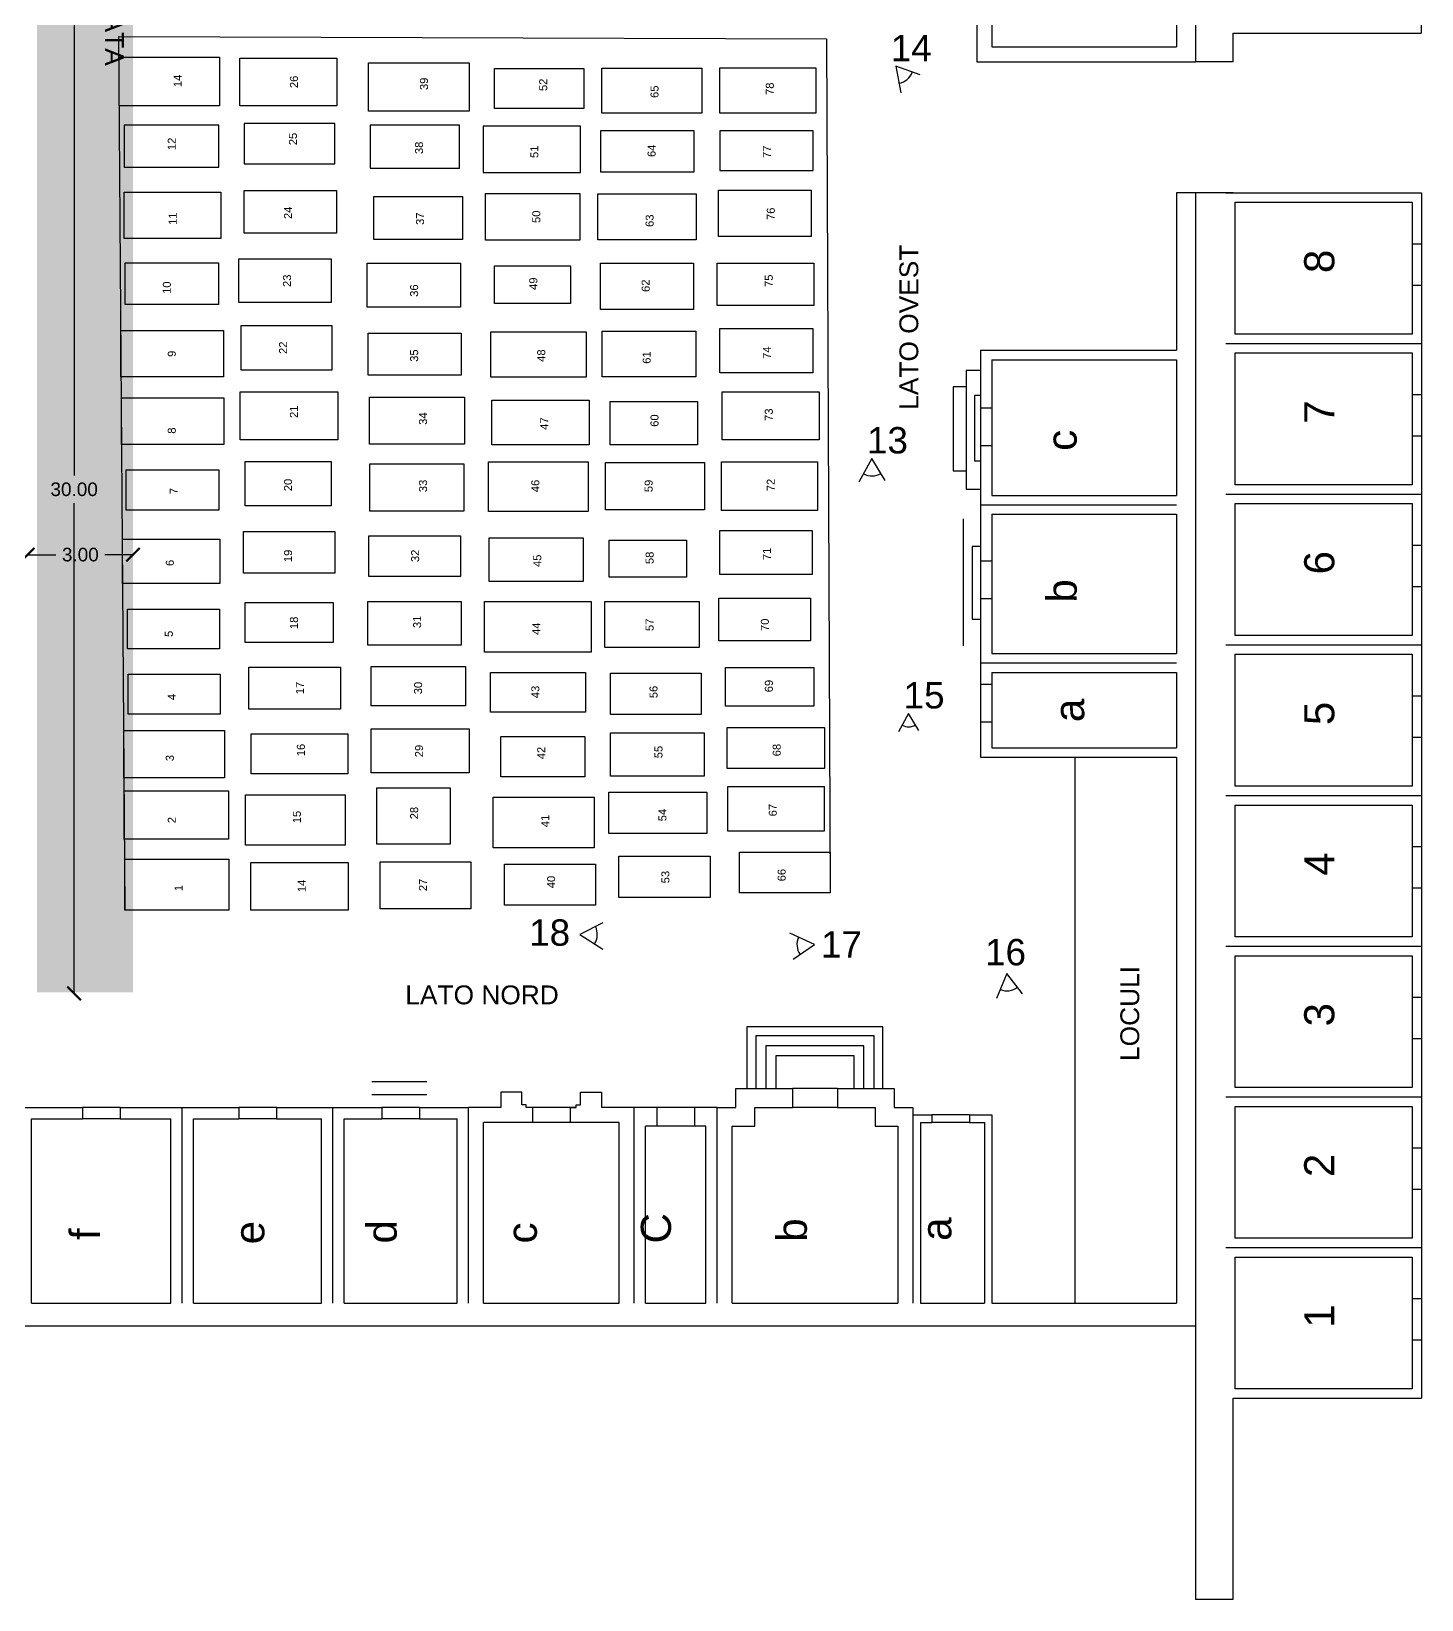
# Model space of a CAD drawing. Header units: millimetres. Extents: x 4085 to 4872, y 1447 to 1654.
# Drawn here: x 4469.14 to 4487.6, y 1606.52 to 1627.34 of the extents above; entities that cross this region are included whole.
import ezdxf

# ---------------------------------------------------------------- set-up
doc = ezdxf.new("R2010")
doc.units = ezdxf.units.MM
for name, color, linetype in [('01', 4, 'Continuous'), ('02', 3, 'Continuous'), ('04', 1, 'Continuous'), ('scritte', 6, 'Continuous')]:
    doc.layers.add(name, color=color, linetype=linetype)
doc.styles.get("Standard").update_dxf_attribs({"font": 'arial.ttf'})
doc.dimstyles.get("Standard").update_dxf_attribs({"dimtxt": 0.18, "dimasz": 0.18, "dimexe": 0.18, "dimexo": 0.0625, "dimgap": 0.09, "dimtad": 0, "dimtih": 1, "dimtoh": 1, "dimdec": 4, "dimzin": 0, "dimdsep": 46, "dimtxsty": 'Standard', "dimcen": 0.09, "dimadec": 0, "dimazin": 0, "dimtfac": 1, "dimtdec": 4, "dimtofl": 0, "dimtmove": 0, "dimatfit": 3, "dimfxl": 1, "dimtolj": 1, "dimtzin": 0, "dimarcsym": 0})

# ---------------------------------------------------------------- blocks, each defined once
blk = doc.blocks.new('WEF')
at = {"layer": 'scritte'}
blk.add_lwpolyline([(4452.904, 1612.57), (4453.137, 1612.694), (4452.901, 1612.839)], dxfattribs=at)
blk.add_arc((4453.137, 1612.694), 0.179, 148.41, 208.0189, dxfattribs=at)
blk = doc.blocks.new('_ArchTick')
at = {"color": 0, "linetype": 'ByBlock', "const_width": 0.15}
blk.add_lwpolyline([(-0.5, -0.5), (0.5, 0.5)], dxfattribs=at)
blk = doc.blocks.new('*D7')
at = {"color": 0, "lineweight": -2, "transparency": 16777216}
for p, q in [((4469.094, 1620.395), (4469.47, 1620.395)), ((4470.492, 1620.395), (4470.117, 1620.395))]:
    blk.add_line(p, q, dxfattribs=at)
at = {"layer": 'Defpoints', "color": 0, "transparency": 16777216}
for p in [(4469.094, 1620.395), (4469.094, 1620.395), (4470.492, 1620.395)]:
    blk.add_point(p, dxfattribs=at)
at = {"color": 0, "lineweight": -2, "transparency": 16777216, "xscale": 0.18, "yscale": 0.18, "zscale": 0.18, "rotation": 180}
blk.add_blockref('_ArchTick', (4469.094, 1620.395), dxfattribs=at)
at = {"color": 0, "lineweight": -2, "transparency": 16777216, "xscale": 0.18, "yscale": 0.18, "zscale": 0.18}
blk.add_blockref('_ArchTick', (4470.492, 1620.395), dxfattribs=at)
at = {"color": 0, "transparency": 16777216, "insert": (4469.793, 1620.395), "char_height": 0.18, "attachment_point": 5}
blk.add_mtext('\\A1;3.00', dxfattribs=at)
blk = doc.blocks.new('*D8')
at = {"color": 0, "lineweight": -2, "transparency": 16777216}
for p, q in [((4469.711, 1627.952), (4469.711, 1621.444)), ((4469.711, 1614.572), (4469.711, 1621.08))]:
    blk.add_line(p, q, dxfattribs=at)
at = {"layer": 'Defpoints', "color": 0, "transparency": 16777216}
for p in [(4469.711, 1627.952), (4469.727, 1627.952), (4469.791, 1614.572)]:
    blk.add_point(p, dxfattribs=at)
at = {"color": 0, "lineweight": -2, "transparency": 16777216, "xscale": 0.18, "yscale": 0.18, "zscale": 0.18}
for p, rotation in [((4469.711, 1627.952), 90), ((4469.711, 1614.572), 270)]:
    blk.add_blockref('_ArchTick', p, dxfattribs=dict(at, rotation=rotation))
at = {"color": 0, "transparency": 16777216, "insert": (4469.711, 1621.262), "char_height": 0.18, "attachment_point": 5}
blk.add_mtext('\\A1;30.00', dxfattribs=at)

msp = doc.modelspace()

# ---------------------------------------------------------------- hatches: boundary and pattern name
h = msp.add_hatch(color=3)
h.dxf.hatch_style = 1
h.set_gradient(color1=(229, 232, 120), color2=(248, 246, 176))
h.paths.add_polyline_path([(4469.2197, 1614.5848), (4470.492, 1614.5848), (4470.492, 1645.3906), (4469.2197, 1645.3906)])

# ---------------------------------------------------------------- linework, layer by layer
at = {"layer": '01'}
for p, q in [((4470.3047, 1627.2742), (4479.7006, 1627.2425)), ((4470.3866, 1615.6918), (4470.3047, 1627.2742)), ((4479.7006, 1627.2425), (4479.7494, 1615.9079)), ((4487.4744, 1624.5224), (4487.4744, 1623.9724)), ((4487.5994, 1624.5224), (4487.5994, 1623.9724)), ((4481.7452, 1622.8386), (4481.5548, 1622.8386)), ((4481.5548, 1622.8386), (4481.5548, 1621.2667)), ((4481.5548, 1622.6234), (4481.3787, 1622.6234)), ((4481.3787, 1622.6234), (4481.3787, 1621.5067)), ((4481.7452, 1622.5087), (4481.6648, 1622.5087)), ((4481.6648, 1622.5087), (4481.6648, 1621.6387)), ((4487.4744, 1622.5224), (4487.4744, 1621.9724)), ((4487.5994, 1622.5224), (4487.5994, 1621.9724)), ((4481.7452, 1622.3423), (4481.7452, 1621.8423)), ((4481.8952, 1622.3423), (4481.8952, 1621.8423)), ((4481.6648, 1621.6387), (4481.7452, 1621.6387)), ((4481.3787, 1621.5067), (4481.5548, 1621.5067)), ((4481.5548, 1621.2667), (4481.7452, 1621.2667)), ((4481.5136, 1620.871), (4481.5136, 1619.1831)), ((4481.7452, 1620.5026), (4481.6318, 1620.5026)), ((4481.6318, 1620.5026), (4481.6318, 1619.5399)), ((4487.4744, 1620.5224), (4487.4744, 1619.9724)), ((4487.5994, 1620.5224), (4487.5994, 1619.9724)), ((4481.7452, 1620.3136), (4481.7452, 1619.8136)), ((4481.8952, 1620.3136), (4481.8952, 1619.8136)), ((4481.6318, 1619.5399), (4481.7452, 1619.5399)), ((4481.7452, 1618.6771), (4481.7452, 1618.1771)), ((4481.8952, 1618.6771), (4481.8952, 1618.1771)), ((4487.4744, 1618.5224), (4487.4744, 1617.9724)), ((4487.5994, 1618.5224), (4487.5994, 1617.9724)), ((4487.4744, 1616.5224), (4487.4744, 1615.9724)), ((4487.5994, 1616.5224), (4487.5994, 1615.9724)), ((4487.4744, 1614.5224), (4487.4744, 1613.9724)), ((4487.5994, 1614.5224), (4487.5994, 1613.9724)), ((4474.3951, 1613.3979), (4473.6621, 1613.3979)), ((4479.8452, 1613.3078), (4479.2452, 1613.3078)), ((4474.3951, 1613.2231), (4473.6621, 1613.2231)), ((4470.3202, 1613.0578), (4469.8202, 1613.0578)), ((4470.3202, 1612.9078), (4469.8202, 1612.9078)), ((4472.3952, 1613.0578), (4471.8952, 1613.0578)), ((4472.3952, 1612.9078), (4471.8952, 1612.9078)), ((4474.2952, 1613.0578), (4473.7952, 1613.0578)), ((4474.2952, 1612.9078), (4473.7952, 1612.9078)), ((4476.2952, 1613.0578), (4475.7952, 1613.0578)), ((4477.9452, 1613.0578), (4477.4452, 1613.0578)), ((4479.8452, 1613.0578), (4479.2452, 1613.0578)), ((4481.5952, 1612.9578), (4481.0952, 1612.9578)), ((4476.2952, 1612.8578), (4475.7952, 1612.8578)), ((4477.9452, 1612.8078), (4477.4452, 1612.8078)), ((4481.5952, 1612.8578), (4481.0952, 1612.8578)), ((4487.4744, 1612.5224), (4487.4744, 1611.9724)), ((4487.5994, 1612.5224), (4487.5994, 1611.9724)), ((4487.4744, 1610.5224), (4487.4744, 1609.9724)), ((4487.5994, 1610.5224), (4487.5994, 1609.9724))]:
    msp.add_line(p, q, dxfattribs=at)
for points in [[(4480.448, 1613.3078), (4480.448, 1614.1274), (4478.6424, 1614.1274), (4478.6424, 1613.3078)], [(4480.3294, 1613.3078), (4480.3294, 1614.0088), (4478.7609, 1614.0088), (4478.7609, 1613.3078)], [(4480.1954, 1613.3078), (4480.1954, 1613.8748), (4478.895, 1613.8748), (4478.895, 1613.3078)], [(4480.0652, 1613.3078), (4480.0652, 1613.7446), (4479.0252, 1613.7446), (4479.0252, 1613.3078)]]:
    msp.add_lwpolyline(points, dxfattribs=at)
at = {"layer": '02'}
for p, q in [((4484.9994, 1623.1974), (4487.5994, 1623.1974)), ((4481.7452, 1621.0578), (4484.3452, 1621.0578)), ((4484.9994, 1621.1974), (4487.5994, 1621.1974)), ((4484.9994, 1619.1974), (4487.5994, 1619.1974)), ((4481.7452, 1618.9578), (4484.3452, 1618.9578)), ((4482.9952, 1617.7078), (4482.9952, 1610.4578)), ((4484.9994, 1617.1974), (4487.5994, 1617.1974)), ((4484.9994, 1615.1974), (4487.5994, 1615.1974)), ((4484.9994, 1613.1974), (4487.5994, 1613.1974)), ((4471.1452, 1610.4578), (4471.1452, 1613.0578)), ((4473.1452, 1610.4578), (4473.1452, 1613.0578)), ((4474.9452, 1610.4578), (4474.9452, 1613.0578)), ((4477.1452, 1610.4578), (4477.1452, 1613.0578)), ((4478.2452, 1610.4578), (4478.2452, 1613.0578)), ((4480.8452, 1612.9578), (4480.8452, 1610.4578)), ((4484.9994, 1611.1974), (4487.5994, 1611.1974))]:
    msp.add_line(p, q, dxfattribs=at)
for points in [[(4470.3067, 1627.0004), (4471.6422, 1627.0004), (4471.6422, 1626.3513), (4470.3067, 1626.3513)], [(4471.9112, 1626.9853), (4473.2004, 1626.9853), (4473.2004, 1626.3513), (4471.9112, 1626.3513)], [(4473.6166, 1626.9244), (4474.9566, 1626.9244), (4474.9566, 1626.2802), (4473.6166, 1626.2802)], [(4475.2916, 1626.8483), (4476.4793, 1626.8483), (4476.4793, 1626.3158), (4475.2916, 1626.3158)], [(4476.7179, 1626.8534), (4478.0426, 1626.8534), (4478.0426, 1626.2549), (4476.7179, 1626.2549)], [(4478.2812, 1626.8585), (4479.5552, 1626.8585), (4479.5552, 1626.2549), (4478.2812, 1626.2549)], [(4471.632, 1626.0976), (4470.3732, 1626.0976), (4470.3732, 1625.5397), (4471.632, 1625.5397)], [(4473.17, 1626.1179), (4471.967, 1626.1179), (4471.967, 1625.5853), (4473.17, 1625.5853)], [(4474.8246, 1626.0976), (4473.642, 1626.0976), (4473.642, 1625.5245), (4474.8246, 1625.5245)], [(4476.4336, 1626.0824), (4475.1393, 1626.0824), (4475.1393, 1625.4687), (4476.4336, 1625.4687)], [(4477.9411, 1626.0216), (4476.6976, 1626.0216), (4476.6976, 1625.4788), (4477.9411, 1625.4788)], [(4479.5196, 1626.0216), (4478.2812, 1626.0216), (4478.2812, 1625.494), (4479.5196, 1625.494)], [(4470.3731, 1625.2087), (4471.6573, 1625.2087), (4471.6573, 1624.5899), (4470.3731, 1624.5899)], [(4471.9669, 1625.229), (4473.1952, 1625.229), (4473.1952, 1624.6609), (4471.9669, 1624.6609)], [(4475.1702, 1625.1884), (4476.4239, 1625.1884), (4476.4239, 1624.5696), (4475.1702, 1624.5696)], [(4476.6625, 1625.1834), (4477.9669, 1625.1834), (4477.9669, 1624.5747), (4476.6625, 1624.5747)], [(4478.2664, 1625.2341), (4479.4947, 1625.2341), (4479.4947, 1624.6203), (4478.2664, 1624.6203)], [(4473.6875, 1625.1479), (4474.8651, 1625.1479), (4474.8651, 1624.5798), (4473.6875, 1624.5798)], [(4470.3881, 1624.27), (4471.6266, 1624.27), (4471.6266, 1623.7171), (4470.3881, 1623.7171)], [(4471.8956, 1624.3207), (4473.1239, 1624.3207), (4473.1239, 1623.7425), (4471.8956, 1623.7425)], [(4473.6018, 1624.2653), (4474.8403, 1624.2653), (4474.8403, 1623.682), (4473.6018, 1623.682)], [(4475.292, 1624.2298), (4476.3021, 1624.2298), (4476.3021, 1623.7276), (4475.292, 1623.7276)], [(4476.698, 1624.2653), (4477.9314, 1624.2653), (4477.9314, 1623.6515), (4476.698, 1623.6515)], [(4478.2461, 1624.2653), (4479.5302, 1624.2653), (4479.5302, 1623.7023), (4478.2461, 1623.7023)], [(4470.3323, 1623.3702), (4471.6926, 1623.3702), (4471.6926, 1622.7564), (4470.3323, 1622.7564)], [(4471.9261, 1623.4361), (4473.1341, 1623.4361), (4473.1341, 1622.8426), (4471.9261, 1622.8426)], [(4473.6163, 1623.3346), (4474.8497, 1623.3346), (4474.8497, 1622.7767), (4473.6163, 1622.7767)], [(4475.2405, 1623.3549), (4476.5095, 1623.3549), (4476.5095, 1622.7513), (4475.2405, 1622.7513)], [(4476.7227, 1623.36), (4477.9662, 1623.36), (4477.9662, 1622.7564), (4476.7227, 1622.7564)], [(4478.2821, 1623.3955), (4479.5155, 1623.3955), (4479.5155, 1622.8071), (4478.2821, 1622.8071)], [(4470.3386, 1622.4768), (4471.6976, 1622.4768), (4471.6976, 1621.858), (4470.3386, 1621.858)], [(4471.9158, 1622.5579), (4473.2101, 1622.5579), (4473.2101, 1621.9188), (4471.9158, 1621.9188)], [(4473.6327, 1622.4875), (4474.8915, 1622.4875), (4474.8915, 1621.8636), (4473.6327, 1621.8636)], [(4478.3125, 1622.5585), (4479.6017, 1622.5585), (4479.6017, 1621.9194), (4478.3125, 1621.9194)], [(4475.257, 1622.447), (4476.5462, 1622.447), (4476.5462, 1621.8535), (4475.257, 1621.8535)], [(4476.8253, 1622.4267), (4477.9877, 1622.4267), (4477.9877, 1621.8535), (4476.8253, 1621.8535)], [(4471.9819, 1621.6324), (4473.1239, 1621.6324), (4473.1239, 1621.044), (4471.9819, 1621.044)], [(4475.21, 1621.6273), (4476.5348, 1621.6273), (4476.5348, 1620.9679), (4475.21, 1620.9679)], [(4478.307, 1621.6274), (4479.581, 1621.6274), (4479.581, 1620.9832), (4478.307, 1620.9832)], [(4470.4033, 1621.5208), (4471.6317, 1621.5208), (4471.6317, 1620.9882), (4470.4033, 1620.9882)], [(4473.6366, 1621.602), (4474.8852, 1621.602), (4474.8852, 1620.973), (4473.6366, 1620.973)], [(4476.764, 1621.6173), (4478.0786, 1621.6173), (4478.0786, 1620.9883), (4476.764, 1620.9883)], [(4470.3519, 1620.6019), (4471.6468, 1620.6019), (4471.6468, 1620.0139), (4470.3519, 1620.0139)], [(4471.9573, 1620.7042), (4473.1704, 1620.7042), (4473.1704, 1620.1514), (4471.9573, 1620.1514)], [(4473.6221, 1620.6434), (4474.8403, 1620.6434), (4474.8403, 1620.1057), (4473.6221, 1620.1057)], [(4475.221, 1620.618), (4476.4696, 1620.618), (4476.4696, 1620.0398), (4475.221, 1620.0398)], [(4476.8148, 1620.5876), (4477.84, 1620.5876), (4477.84, 1620.0956), (4476.8148, 1620.0956)], [(4478.2816, 1620.7144), (4479.5099, 1620.7144), (4479.5099, 1620.1311), (4478.2816, 1620.1311)], [(4471.9818, 1619.7602), (4473.1492, 1619.7602), (4473.1492, 1619.2276), (4471.9818, 1619.2276)], [(4473.6111, 1619.7755), (4474.8495, 1619.7755), (4474.8495, 1619.1921), (4473.6111, 1619.1921)], [(4475.1601, 1619.7739), (4476.5763, 1619.7739), (4476.5763, 1619.0993), (4475.1601, 1619.0993)], [(4476.7539, 1619.7739), (4478.0076, 1619.7739), (4478.0076, 1619.1652), (4476.7539, 1619.1652)], [(4478.2715, 1619.8195), (4479.4846, 1619.8195), (4479.4846, 1619.2514), (4478.2715, 1619.2514)], [(4470.4185, 1619.674), (4471.6417, 1619.674), (4471.6417, 1619.1465), (4470.4185, 1619.1465)], [(4470.4283, 1618.8092), (4471.6515, 1618.8092), (4471.6515, 1618.2766), (4470.4283, 1618.2766)], [(4472.0284, 1618.9014), (4473.2466, 1618.9014), (4473.2466, 1618.3435), (4472.0284, 1618.3435)], [(4473.6527, 1618.9116), (4474.9064, 1618.9116), (4474.9064, 1618.3891), (4473.6527, 1618.3891)], [(4475.2363, 1618.8304), (4476.5001, 1618.8304), (4476.5001, 1618.3029), (4475.2363, 1618.3029)], [(4476.83, 1618.8203), (4478.033, 1618.8203), (4478.033, 1618.2725), (4476.83, 1618.2725)], [(4478.3578, 1618.8964), (4479.5303, 1618.8964), (4479.5303, 1618.3841), (4478.3578, 1618.3841)], [(4478.3781, 1618.1), (4479.6724, 1618.1), (4479.6724, 1617.5573), (4478.3781, 1617.5573)], [(4470.3698, 1618.0625), (4471.7074, 1618.0625), (4471.7074, 1617.4334), (4470.3698, 1617.4334)], [(4472.0589, 1618.0189), (4473.343, 1618.0189), (4473.343, 1617.4863), (4472.0589, 1617.4863)], [(4473.6527, 1618.0848), (4474.9571, 1618.0848), (4474.9571, 1617.5015), (4473.6527, 1617.5015)], [(4475.3733, 1617.9834), (4476.49, 1617.9834), (4476.49, 1617.4457), (4475.3733, 1617.4457)], [(4476.83, 1618.029), (4478.0736, 1618.029), (4478.0736, 1617.4558), (4476.83, 1617.4558)], [(4470.3755, 1617.2609), (4471.7582, 1617.2609), (4471.7582, 1616.6168), (4470.3755, 1616.6168)], [(4473.7286, 1617.3016), (4474.7031, 1617.3016), (4474.7031, 1616.5509), (4473.7286, 1616.5509)], [(4478.3883, 1617.3189), (4479.6674, 1617.3189), (4479.6674, 1616.7254), (4478.3883, 1616.7254)], [(4471.9876, 1617.2052), (4473.3073, 1617.2052), (4473.3073, 1616.5407), (4471.9876, 1616.5407)], [(4475.2716, 1617.1748), (4476.6166, 1617.1748), (4476.6166, 1616.5052), (4475.2716, 1616.5052)], [(4476.8095, 1617.2407), (4478.1089, 1617.2407), (4478.1089, 1616.6929), (4476.8095, 1616.6929)], [(4478.5454, 1616.4443), (4479.7494, 1616.4443), (4479.7494, 1615.9069), (4478.5454, 1615.9069)], [(4470.3819, 1616.353), (4471.7633, 1616.353), (4471.7633, 1615.6784), (4470.3819, 1615.6784)], [(4472.0587, 1616.3074), (4473.3479, 1616.3074), (4473.3479, 1615.6784), (4472.0587, 1615.6784)], [(4473.7742, 1616.3175), (4474.9772, 1616.3175), (4474.9772, 1615.6936), (4473.7742, 1615.6936)], [(4475.4238, 1616.2871), (4476.6319, 1616.2871), (4476.6319, 1615.7444), (4475.4238, 1615.7444)], [(4476.9415, 1616.3936), (4478.1546, 1616.3936), (4478.1546, 1615.8458), (4476.9415, 1615.8458)]]:
    msp.add_lwpolyline(points, close=True, dxfattribs=at)
at = {"layer": '04'}
for p, q in [((4484.5952, 1649.6934), (4484.5952, 1626.9358)), ((4481.8952, 1629.1858), (4481.8952, 1627.1358)), ((4484.3452, 1629.1858), (4484.3452, 1627.1358)), ((4487.5952, 1628.0934), (4487.5952, 1627.3184)), ((4481.6952, 1627.8011), (4481.6952, 1626.9358)), ((4485.0952, 1626.9358), (4485.0952, 1627.3184)), ((4485.0952, 1627.3184), (4487.5952, 1627.3184)), ((4481.8952, 1627.1358), (4484.3452, 1627.1358)), ((4481.6952, 1626.9358), (4484.5952, 1626.9358)), ((4485.0952, 1626.9358), (4484.5952, 1626.9358)), ((4484.3452, 1625.1974), (4484.3452, 1623.1078)), ((4485.0994, 1625.1974), (4484.3452, 1625.1974)), ((4484.5952, 1625.1974), (4484.5952, 1609.4358)), ((4484.5952, 1625.1974), (4484.5952, 1606.5247)), ((4484.9994, 1625.1974), (4487.5994, 1625.1974)), ((4487.5994, 1625.1974), (4487.5994, 1624.5224)), ((4485.1244, 1623.3224), (4485.1244, 1625.0724)), ((4485.1244, 1625.0724), (4487.4744, 1625.0724)), ((4487.4744, 1625.0724), (4487.4744, 1624.5224)), ((4487.4744, 1624.5224), (4487.5994, 1624.5224)), ((4487.4744, 1623.9724), (4487.4744, 1623.3224)), ((4487.4744, 1623.9724), (4487.5994, 1623.9724)), ((4487.5994, 1623.9724), (4487.5994, 1623.1974)), ((4487.4744, 1623.3224), (4485.1244, 1623.3224)), ((4481.7452, 1623.1078), (4484.3452, 1623.1078)), ((4481.7452, 1623.1078), (4481.7452, 1622.3423)), ((4481.7452, 1623.1078), (4481.7452, 1622.3423)), ((4487.5994, 1623.1974), (4487.5994, 1622.5224)), ((4481.8952, 1622.9828), (4484.3452, 1622.9828)), ((4481.8952, 1622.9828), (4481.8952, 1622.3423)), ((4484.3452, 1622.9828), (4484.3452, 1621.1828)), ((4485.1244, 1621.3224), (4485.1244, 1623.0724)), ((4485.1244, 1623.0724), (4487.4744, 1623.0724)), ((4487.4744, 1623.0724), (4487.4744, 1622.5224)), ((4487.4744, 1622.5224), (4487.5994, 1622.5224)), ((4481.7452, 1622.3423), (4481.7452, 1622.3423)), ((4481.7452, 1622.3423), (4481.8952, 1622.3423)), ((4481.7452, 1621.8423), (4481.7452, 1620.3136)), ((4481.7452, 1621.8423), (4481.8952, 1621.8423)), ((4481.8952, 1621.8423), (4481.8952, 1621.1828)), ((4487.4744, 1621.9724), (4487.4744, 1621.3224)), ((4487.4744, 1621.9724), (4487.5994, 1621.9724)), ((4487.5994, 1621.9724), (4487.5994, 1621.1974)), ((4487.4744, 1621.3224), (4485.1244, 1621.3224)), ((4481.8952, 1621.1828), (4484.3452, 1621.1828)), ((4485.1244, 1619.3224), (4485.1244, 1621.0724)), ((4485.1244, 1621.0724), (4487.4744, 1621.0724)), ((4487.4744, 1621.0724), (4487.4744, 1620.5224)), ((4487.5994, 1621.1974), (4487.5994, 1620.5224)), ((4481.8952, 1620.9328), (4484.3452, 1620.9328)), ((4481.8952, 1620.9328), (4481.8952, 1620.3136)), ((4484.3452, 1620.9328), (4484.3452, 1619.0828)), ((4487.4744, 1620.5224), (4487.5994, 1620.5224)), ((4481.7452, 1620.3136), (4481.7452, 1620.3136)), ((4481.7452, 1620.3136), (4481.8952, 1620.3136)), ((4487.4744, 1619.9724), (4487.4744, 1619.3224)), ((4487.4744, 1619.9724), (4487.5994, 1619.9724)), ((4487.5994, 1619.9724), (4487.5994, 1619.1974)), ((4481.7452, 1619.8136), (4481.7452, 1618.6771)), ((4481.7452, 1619.8136), (4481.8952, 1619.8136)), ((4481.8952, 1619.8136), (4481.8952, 1619.0828)), ((4487.4744, 1619.3224), (4485.1244, 1619.3224)), ((4487.5994, 1619.1974), (4487.5994, 1618.5224)), ((4481.8952, 1619.0828), (4484.3452, 1619.0828)), ((4485.1244, 1617.3224), (4485.1244, 1619.0724)), ((4485.1244, 1619.0724), (4487.4744, 1619.0724)), ((4487.4744, 1619.0724), (4487.4744, 1618.5224)), ((4481.8952, 1618.8328), (4484.3452, 1618.8328)), ((4481.8952, 1618.8328), (4481.8952, 1618.6771)), ((4484.3452, 1618.8328), (4484.3452, 1617.8328)), ((4481.7452, 1618.6771), (4481.7452, 1618.6771)), ((4481.7452, 1618.6771), (4481.8952, 1618.6771)), ((4487.4744, 1618.5224), (4487.5994, 1618.5224)), ((4481.7452, 1618.1771), (4481.7452, 1617.7078)), ((4481.7452, 1618.1771), (4481.8952, 1618.1771)), ((4481.8952, 1618.1771), (4481.8952, 1617.8328)), ((4487.4744, 1617.9724), (4487.4744, 1617.3224)), ((4487.4744, 1617.9724), (4487.5994, 1617.9724)), ((4487.5994, 1617.9724), (4487.5994, 1617.1974)), ((4481.7452, 1617.7078), (4484.3452, 1617.7078)), ((4481.8952, 1617.8328), (4484.3452, 1617.8328)), ((4484.3452, 1617.7078), (4484.3452, 1610.4578)), ((4487.4744, 1617.3224), (4485.1244, 1617.3224)), ((4485.1244, 1615.3224), (4485.1244, 1617.0724)), ((4485.1244, 1617.0724), (4487.4744, 1617.0724)), ((4487.4744, 1617.0724), (4487.4744, 1616.5224)), ((4487.5994, 1617.1974), (4487.5994, 1616.5224)), ((4487.4744, 1616.5224), (4487.5994, 1616.5224)), ((4487.4744, 1615.9724), (4487.4744, 1615.3224)), ((4487.4744, 1615.9724), (4487.5994, 1615.9724)), ((4487.5994, 1615.9724), (4487.5994, 1615.1974)), ((4487.4744, 1615.3224), (4485.1244, 1615.3224)), ((4487.5994, 1615.1974), (4487.5994, 1614.5224)), ((4485.1244, 1613.3224), (4485.1244, 1615.0724)), ((4485.1244, 1615.0724), (4487.4744, 1615.0724)), ((4487.4744, 1615.0724), (4487.4744, 1614.5224)), ((4487.4744, 1614.5224), (4487.5994, 1614.5224)), ((4487.4744, 1613.9724), (4487.4744, 1613.3224)), ((4487.4744, 1613.9724), (4487.5994, 1613.9724)), ((4487.5994, 1613.9724), (4487.5994, 1613.1974)), ((4478.4952, 1613.0578), (4478.4952, 1613.3078)), ((4478.4952, 1613.3078), (4479.2452, 1613.3078)), ((4479.2452, 1613.3078), (4479.2452, 1613.0578)), ((4479.8452, 1613.3078), (4480.5952, 1613.3078)), ((4479.8452, 1613.3078), (4479.8452, 1613.0578)), ((4480.5952, 1613.3078), (4480.5952, 1613.0578)), ((4487.4744, 1613.3224), (4485.1244, 1613.3224)), ((4475.6557, 1613.2601), (4475.3768, 1613.2601)), ((4475.3768, 1613.2601), (4475.3768, 1613.0578)), ((4475.6557, 1613.0941), (4475.6557, 1613.2601)), ((4475.713, 1613.0941), (4475.6557, 1613.0941)), ((4475.713, 1613.0578), (4475.713, 1613.0941)), ((4476.3773, 1613.0578), (4476.3773, 1613.0941)), ((4476.3773, 1613.0941), (4476.4346, 1613.0941)), ((4476.4346, 1613.0941), (4476.4346, 1613.2601)), ((4476.4346, 1613.2601), (4476.7135, 1613.2601)), ((4476.7135, 1613.2601), (4476.7135, 1613.0578)), ((4487.5994, 1613.1974), (4487.5994, 1612.5224)), ((4468.9952, 1613.0578), (4469.8202, 1613.0578)), ((4469.1452, 1610.4578), (4469.1452, 1612.9078)), ((4469.1452, 1612.9078), (4469.8202, 1612.9078)), ((4469.8202, 1613.0578), (4469.8202, 1612.9078)), ((4470.3202, 1613.0578), (4471.8952, 1613.0578)), ((4470.3202, 1613.0578), (4470.3202, 1612.9078)), ((4470.3202, 1612.9078), (4470.9952, 1612.9078)), ((4470.9952, 1610.4578), (4470.9952, 1612.9078)), ((4471.2952, 1610.4578), (4471.2952, 1612.9078)), ((4471.2952, 1612.9078), (4471.8952, 1612.9078)), ((4471.8952, 1613.0578), (4471.8952, 1612.9078)), ((4472.3952, 1613.0578), (4473.7952, 1613.0578)), ((4472.3952, 1613.0578), (4472.3952, 1612.9078)), ((4472.3952, 1612.9078), (4472.9952, 1612.9078)), ((4472.9952, 1610.4578), (4472.9952, 1612.9078)), ((4473.2952, 1610.4578), (4473.2952, 1612.9078)), ((4473.2952, 1612.9078), (4473.7952, 1612.9078)), ((4473.7952, 1613.0578), (4473.7952, 1612.9078)), ((4474.2952, 1613.0578), (4474.9452, 1613.0578)), ((4474.2952, 1613.0578), (4474.2952, 1612.9078)), ((4474.2952, 1612.9078), (4474.7952, 1612.9078)), ((4474.7952, 1610.4578), (4474.7952, 1612.9078)), ((4475.3768, 1613.0578), (4474.9452, 1613.0578)), ((4475.7952, 1613.0578), (4475.713, 1613.0578)), ((4475.7952, 1613.0578), (4475.7952, 1612.8578)), ((4476.3773, 1613.0578), (4476.2952, 1613.0578)), ((4476.2952, 1613.0578), (4476.2952, 1612.8578)), ((4476.2952, 1613.0578), (4476.3773, 1613.0578)), ((4477.1452, 1613.0578), (4476.7135, 1613.0578)), ((4477.4452, 1613.0578), (4477.1452, 1613.0578)), ((4477.4452, 1613.0578), (4477.4452, 1612.8078)), ((4478.2452, 1613.0578), (4477.9452, 1613.0578)), ((4477.9452, 1613.0578), (4477.9452, 1612.8078)), ((4478.2452, 1613.0578), (4478.4952, 1613.0578)), ((4480.5952, 1613.0578), (4480.8452, 1613.0578)), ((4480.8452, 1613.0578), (4480.8452, 1612.9578)), ((4480.8452, 1612.9578), (4481.0952, 1612.9578)), ((4481.0952, 1612.9578), (4481.0952, 1612.8578)), ((4481.5952, 1612.9578), (4481.8952, 1612.9578)), ((4481.5952, 1612.9578), (4481.5952, 1612.8578)), ((4481.8952, 1612.9578), (4481.8952, 1610.4578)), ((4485.1244, 1611.3224), (4485.1244, 1613.0724)), ((4485.1244, 1613.0724), (4487.4744, 1613.0724)), ((4487.4744, 1613.0724), (4487.4744, 1612.5224)), ((4475.1452, 1610.4578), (4475.1452, 1612.8578)), ((4475.7952, 1612.8578), (4475.1452, 1612.8578)), ((4476.9452, 1612.8578), (4476.2952, 1612.8578)), ((4476.9452, 1610.4578), (4476.9452, 1612.8578)), ((4477.2952, 1610.4578), (4477.2952, 1612.8078)), ((4477.4452, 1612.8078), (4477.2952, 1612.8078)), ((4478.0952, 1612.8078), (4477.9452, 1612.8078)), ((4478.0952, 1610.4578), (4478.0952, 1612.8078)), ((4480.9452, 1612.8578), (4481.0952, 1612.8578)), ((4480.9452, 1612.8578), (4480.9452, 1610.4578)), ((4481.5952, 1612.8578), (4481.7952, 1612.8578)), ((4481.7952, 1612.8578), (4481.7952, 1610.4578)), ((4487.4744, 1612.5224), (4487.5994, 1612.5224)), ((4487.4744, 1611.9724), (4487.4744, 1611.3224)), ((4487.4744, 1611.9724), (4487.5994, 1611.9724)), ((4487.5994, 1611.9724), (4487.5994, 1611.1974)), ((4487.4744, 1611.3224), (4485.1244, 1611.3224)), ((4485.1244, 1609.3224), (4485.1244, 1611.0724)), ((4485.1244, 1611.0724), (4487.4744, 1611.0724)), ((4487.4744, 1611.0724), (4487.4744, 1610.5224)), ((4487.5994, 1611.1974), (4487.5994, 1610.5224)), ((4469.1452, 1610.4578), (4470.9952, 1610.4578)), ((4471.2952, 1610.4578), (4472.9952, 1610.4578)), ((4473.2952, 1610.4578), (4474.7952, 1610.4578)), ((4475.1452, 1610.4578), (4476.9452, 1610.4578)), ((4477.2952, 1610.4578), (4478.0952, 1610.4578)), ((4478.4452, 1610.4578), (4480.6452, 1610.4578)), ((4480.9452, 1610.4578), (4481.7952, 1610.4578)), ((4481.8952, 1610.4578), (4484.3452, 1610.4578)), ((4487.4744, 1610.5224), (4487.5994, 1610.5224)), ((4455.5512, 1610.1578), (4484.5952, 1610.1578)), ((4487.4744, 1609.9724), (4487.4744, 1609.3224)), ((4487.4744, 1609.9724), (4487.5994, 1609.9724)), ((4487.5994, 1609.9724), (4487.5994, 1609.1974)), ((4485.0952, 1606.5247), (4485.0994, 1609.1974)), ((4485.0994, 1609.1974), (4487.5994, 1609.1974)), ((4487.4744, 1609.3224), (4485.1244, 1609.3224)), ((4485.0952, 1606.5247), (4484.5952, 1606.5247))]:
    msp.add_line(p, q, dxfattribs=at)
for points in [[(4478.4452, 1610.4578), (4478.4452, 1612.8078), (4478.7452, 1612.8078), (4478.7452, 1613.0578), (4479.2452, 1613.0578)], [(4479.8452, 1613.0578), (4480.3452, 1613.0578), (4480.3452, 1612.8078), (4480.6452, 1612.8078), (4480.6452, 1610.4578)]]:
    msp.add_lwpolyline(points, dxfattribs=at)

# ---------------------------------------------------------------- block references
at = {"color": 5, "xscale": 1.3, "yscale": 1.3, "zscale": 1.3}
for p, rotation in [((9916.845, -1263.8271), 132.09049410572), ((6871.3805, -4052.081), 92.9441637592342), ((10301.5347, 3609.5537), 178.9906533919166), ((-1040.2911, -1112.457), 6.388965261049165), ((7488.3406, -3758.3574), 99.3188156400977)]:
    msp.add_blockref('WEF', p, dxfattribs=dict(at, rotation=rotation))
at = {"color": 5, "rotation": 92.9441637592342}
msp.add_blockref('WEF', (6320.0799, -2746.1378), dxfattribs=at)

# ---------------------------------------------------------------- texts
at = {"layer": 'scritte'}
for s, height, rotation, p in [('AREA DA SISTEMARE CON DEMOLIZIONE DELLA MASSICCIATA', 0.25, 270, (4470.1213, 1637.5765)), ('14', 0.10621, 90, (4471.1385, 1626.6017)), ('26', 0.10621, 90, (4472.6818, 1626.5886)), ('39', 0.10621, 90, (4474.4083, 1626.5625)), ('52', 0.10621, 90, (4475.9909, 1626.5494)), ('78', 0.10621, 90, (4478.9991, 1626.4971)), ('65', 0.10621, 90, (4477.4689, 1626.4579)), ('12', 0.10621, 90, (4471.06, 1625.7652)), ('25', 0.10621, 90, (4472.6688, 1625.8305)), ('38', 0.10621, 90, (4474.3429, 1625.7129)), ('51', 0.10621, 90, (4475.8732, 1625.6606)), ('64', 0.10621, 90, (4477.4296, 1625.6737)), ('77', 0.10621, 90, (4478.9599, 1625.6606)), ('24', 0.10621, 90, (4472.6034, 1624.8503)), ('50', 0.10621, 90, (4475.8993, 1624.798)), ('76', 0.10621, 90, (4479.0122, 1624.8372)), ('11', 0.10621, 90, (4471.0731, 1624.7718)), ('37', 0.10621, 90, (4474.356, 1624.7718)), ('63', 0.10621, 90, (4477.4035, 1624.7457)), ('LATO OVEST', 0.25, 90, (4480.9169, 1622.3181)), ('8', 0.4, 90, (4486.4401, 1624.1328)), ('10', 0.10621, 90, (4470.9946, 1623.8569)), ('23', 0.10621, 90, (4472.5903, 1623.9484)), ('36', 0.10621, 90, (4474.2775, 1623.8177)), ('49', 0.10621, 90, (4475.8601, 1623.9092)), ('62', 0.10621, 90, (4477.3511, 1623.883)), ('75', 0.10621, 90, (4478.986, 1623.9484)), ('9', 0.1062, 90, (4471.06, 1623.0204)), ('22', 0.10621, 90, (4472.538, 1623.0596)), ('35', 0.10621, 90, (4474.2775, 1622.955)), ('48', 0.10621, 90, (4475.9647, 1622.955)), ('61', 0.10621, 90, (4477.3642, 1622.9289)), ('74', 0.10621, 90, (4478.9599, 1622.9942)), ('21', 0.10621, 90, (4472.6818, 1622.21)), ('34', 0.10621, 90, (4474.3952, 1622.1185)), ('60', 0.10621, 90, (4477.4689, 1622.0924)), ('73', 0.10621, 90, (4478.986, 1622.1708)), ('7', 0.4, 90, (4486.4401, 1622.1328)), ('8', 0.1062, 90, (4471.06, 1622.0009)), ('47', 0.10621, 90, (4476.004, 1622.0532)), ('c', 0.4, 90, (4483.0202, 1621.7736)), ('7', 0.1062, 90, (4471.0863, 1621.1985)), ('20', 0.10621, 90, (4472.6035, 1621.2377)), ('33', 0.10621, 90, (4474.3954, 1621.2246)), ('46', 0.10621, 90, (4475.8864, 1621.2246)), ('59', 0.10621, 90, (4477.3905, 1621.2246)), ('72', 0.10621, 90, (4479.0123, 1621.2377)), ('19', 0.10621, 90, (4472.6035, 1620.2966)), ('32', 0.10621, 90, (4474.2907, 1620.2966)), ('45', 0.10621, 90, (4475.9125, 1620.2313)), ('58', 0.10621, 90, (4477.4036, 1620.2705)), ('71', 0.10621, 90, (4478.96, 1620.3228)), ('6', 0.4, 90, (4486.4401, 1620.1328)), ('6', 0.1062, 90, (4471.034, 1620.2443)), ('b', 0.4, 90, (4483.0208, 1619.7583)), ('18', 0.10621, 90, (4472.682, 1619.4078)), ('31', 0.10621, 90, (4474.3169, 1619.4209)), ('5', 0.1062, 90, (4471.0209, 1619.3033)), ('44', 0.10621, 90, (4475.8995, 1619.3294)), ('57', 0.10621, 90, (4477.4036, 1619.3817)), ('70', 0.10621, 90, (4478.9339, 1619.3817)), ('69', 0.10621, 90, (4478.9862, 1618.5688)), ('4', 0.1062, 90, (4471.0602, 1618.4642)), ('17', 0.10621, 90, (4472.7605, 1618.5426)), ('30', 0.10621, 90, (4474.33, 1618.5426)), ('43', 0.10621, 90, (4475.8864, 1618.4904)), ('56', 0.10621, 90, (4477.4559, 1618.4904)), ('a', 0.4, 90, (4483.1198, 1618.1723)), ('5', 0.4, 90, (4486.4401, 1618.1328)), ('3', 0.1062, 90, (4471.034, 1617.6538)), ('16', 0.10621, 90, (4472.7736, 1617.7192)), ('29', 0.10621, 90, (4474.3431, 1617.7061)), ('42', 0.10621, 90, (4475.9649, 1617.68)), ('55', 0.10621, 90, (4477.5213, 1617.6931)), ('68', 0.10621, 90, (4479.0908, 1617.7192)), ('67', 0.10621, 90, (4479.0385, 1616.9219)), ('2', 0.1062, 90, (4471.0602, 1616.8304)), ('15', 0.10621, 90, (4472.7212, 1616.8304)), ('28', 0.10621, 90, (4474.2777, 1616.8827)), ('41', 0.10621, 90, (4476.0172, 1616.7781)), ('54', 0.10621, 90, (4477.5736, 1616.8565)), ('4', 0.4, 90, (4486.4401, 1616.1328)), ('66', 0.10621, 90, (4479.1562, 1616.0592)), ('14', 0.10621, 90, (4472.7866, 1615.9155)), ('27', 0.10621, 90, (4474.3954, 1615.9285)), ('40', 0.10621, 90, (4476.0957, 1615.9678)), ('53', 0.10621, 90, (4477.6129, 1616.0331)), ('1', 0.1062, 90, (4471.1517, 1615.9285)), ('LOCULI', 0.25, 90, (4483.8498, 1613.6745)), ('3', 0.4, 90, (4486.4401, 1614.1328)), ('2', 0.4, 90, (4486.4401, 1612.1328)), ('C', 0.4, 90, (4477.6345, 1611.252)), ('f', 0.4, 90, (4470.0539, 1611.2979)), ('e', 0.4, 90, (4472.2362, 1611.2406)), ('d', 0.4, 90, (4473.9935, 1611.252)), ('c', 0.4, 90, (4475.8542, 1611.252)), ('b', 0.4, 90, (4479.4377, 1611.275)), ('a', 0.4, 90, (4481.3559, 1611.2865)), ('1', 0.4, 90, (4486.4401, 1610.1328))]:
    msp.add_text(s, height=height, rotation=rotation, dxfattribs=at).set_placement(p)
for s, height, p in [('14', 0.35, (4480.5517, 1626.945)), ('13', 0.35, (4480.236, 1621.7387)), ('15', 0.35, (4480.7225, 1618.3538)), ('18', 0.35, (4475.7516, 1615.2047)), ('17', 0.35, (4479.6256, 1615.0467)), ('16', 0.35, (4481.8034, 1614.9444)), ('LATO NORD', 0.25, (4474.1077, 1614.4271))]:
    msp.add_text(s, height=height, dxfattribs=at).set_placement(p)

# ---------------------------------------------------------------- dimensions: what is measured, and where the dimension line sits
at = {"color": 3}
dim = msp.add_linear_dim(base=(4469.7105, 1627.9519), p1=(4469.7913, 1614.5719), p2=(4469.7266, 1627.9519), angle=90, text='30.00', dimstyle='Standard', override={"dimexe": 0.1, "dimdec": 2, "dimblk1": 'ArchTick', "dimblk2": 'ArchTick', "dimsah": 1, "dimse1": 1, "dimse2": 1}, dxfattribs=at)
dim.commit()
dim.dimension.update_dxf_attribs({"geometry": '*D8', "text_midpoint": (4469.7105, 1621.2619)})
dim = msp.add_linear_dim(base=(4469.0942, 1620.3948), p1=(4470.492, 1620.3948), p2=(4469.0942, 1620.3948), text='3.00', dimstyle='Standard', override={"dimexe": 0.1, "dimdec": 2, "dimblk1": 'ArchTick', "dimblk2": 'ArchTick', "dimsah": 1, "dimse1": 1, "dimse2": 1}, dxfattribs=at)
dim.commit()
dim.dimension.update_dxf_attribs({"geometry": '*D7', "text_midpoint": (4469.7931, 1620.3948)})

doc.saveas('drawing.dxf')
